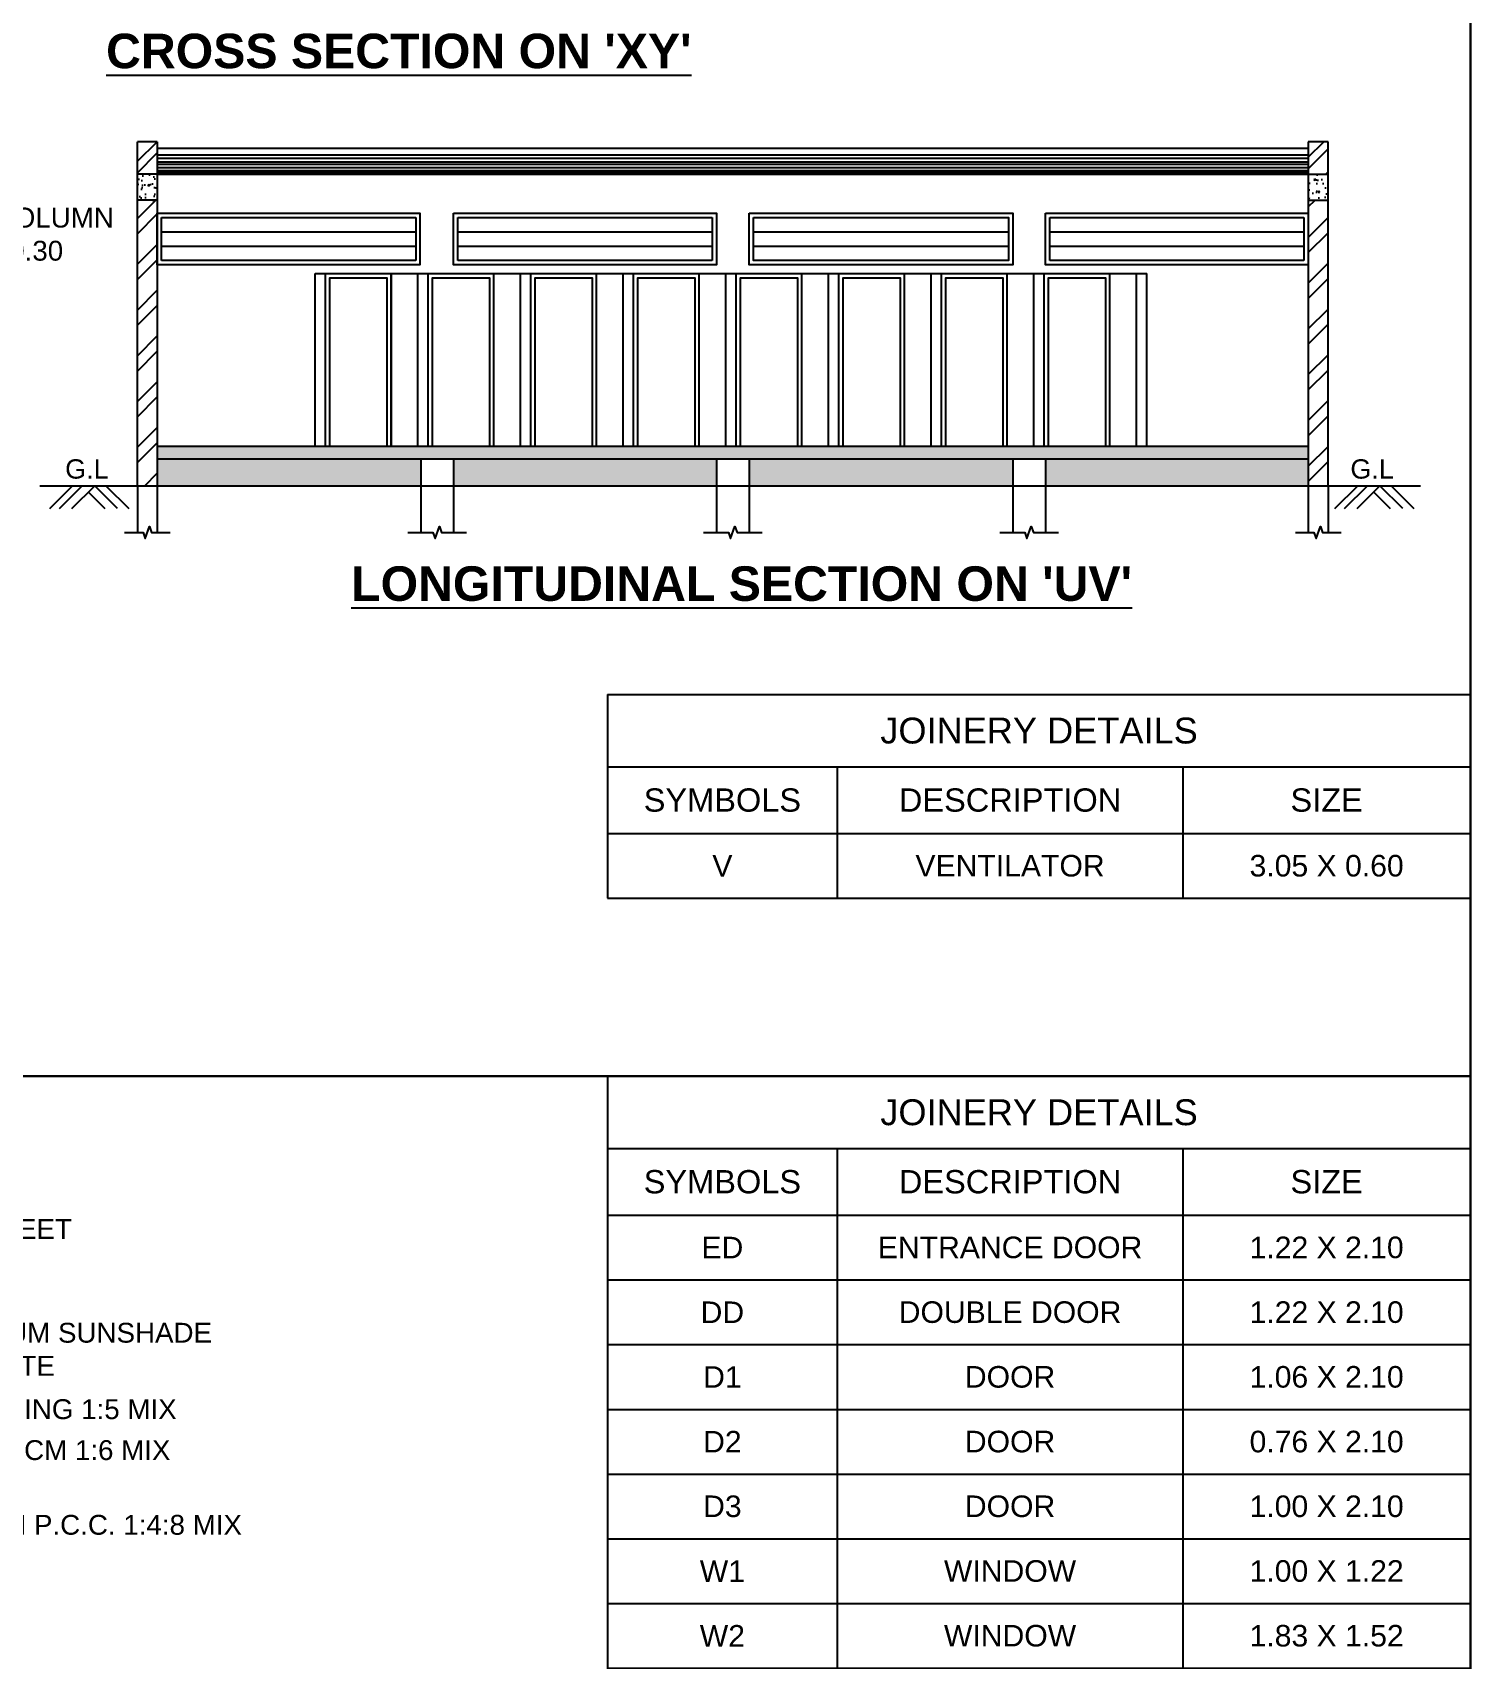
# Model space of a CAD drawing. Header units: metres. Extents: x 3715 to 4596, y 2418 to 2709.
# Drawn here: x 4091.58 to 4108.25, y 2601.88 to 2620.73 of the extents above; entities that cross this region are included whole.
import ezdxf
from ezdxf import colors
from ezdxf.entities.mleader import LeaderData, LeaderLine
from ezdxf.math import Vec2, Vec3

# ---------------------------------------------------------------- set-up
doc = ezdxf.new("R2010")
doc.units = ezdxf.units.M
doc.header["$MEASUREMENT"] = 0
doc.styles.get("Standard").update_dxf_attribs({"font": 'arial.ttf'})
pattern_1 = [(45, (-9541.39944, 1854.95562), (-0.265165043, 0.265165043), []), (45, (-9541.22266, 1854.95562), (-0.265165043, 0.265165043), [])]
pattern_2 = [(45, (-9541.39944, 1854.95562), (-0.198873782, 0.198873782), []), (45, (-9541.26686, 1854.95562), (-0.198873782, 0.198873782), [])]
pattern_3 = [(50, (-9541.39944, 1854.95562), (0.2151780548, -0.0188256405), [0.0225, -0.2475]), (355, (-9541.39944, 1854.95562), (-0.0416254, 0.22565764), [0.018, -0.198]), (100.4514445, (-9541.3815, 1854.95406), (0.173552654, 0.2068319973), [0.0191220576, -0.2103426336]), (46.1842, (-9541.39944, 1855.01562), (0.320172399, -0.049655784), [0.03375, -0.37125]), (96.6356355, (-9541.37276, 1855.0115), (0.280398584, 0.29223558), [0.0286831026, -0.315514128]), (351.184164, (-9541.39944, 1855.01562), (0.2803985835, 0.29223558), [0.027, -0.297]), (21, (-9541.36944, 1855.00062), (0.1790721156, -0.1207856672), [0.0225, -0.2475]), (326, (-9541.36944, 1855.00062), (0.0729945996, 0.2175450135), [0.018, -0.198]), (71.4514447, (-9541.35452, 1854.99056), (0.252066713, 0.096759346), [0.019122057, -0.2103426336]), (37.5, (-9541.39944, 1854.955624), (0.0036479566, 0.09986815615), [0, -0.1956, 0, -0.201, 0, -0.19875]), (7.5, (-9541.39944, 1854.95562), (0.0789208612, 0.1183235136), [0, -0.1146, 0, -0.1911, 0, -0.07575]), (327.5, (-9541.46634, 1854.95562), (0.16014673085, -0.0067664615), [0, -0.075, 0, -0.234, 0, -0.3105]), (317.5, (-9541.49634, 1854.95562), (0.1749558508, 0.0300314947), [0, -0.0975, 0, -0.1554, 0, -0.2205])]

# ---------------------------------------------------------------- blocks, each defined once
blk = doc.blocks.new('*T434')
at = {"color": 0, "linetype": 'ByBlock', "lineweight": -2}
for p, q in [((0, 0), (10, 0)), ((0, 0), (0, -9.86)), ((10, 0), (10, -9.86)), ((0, -0.838), (10, -0.838)), ((2.661, -0.838), (2.661, -9.86)), ((6.667, -0.838), (6.667, -9.86)), ((0, -1.61), (10, -1.61)), ((0, -2.36), (10, -2.36)), ((0, -3.11), (10, -3.11)), ((0, -3.86), (10, -3.86)), ((0, -4.61), (10, -4.61)), ((0, -5.36), (10, -5.36)), ((0, -6.11), (10, -6.11)), ((0, -6.86), (10, -6.86)), ((0, -7.61), (10, -7.61)), ((0, -8.36), (10, -8.36)), ((0, -9.11), (10, -9.11)), ((0, -9.86), (10, -9.86))]:
    blk.add_line(p, q, dxfattribs=at)
at = {"color": 0, "attachment_point": 5}
for s, insert, char_height, width in [('JOINERY DETAILS', (5, -0.419), 0.3, 9.88), ('SYMBOLS', (1.33, -1.224), 0.27, 2.54083), ('DESCRIPTION', (4.664, -1.224), 0.27, 3.88583), ('SIZE', (8.333, -1.224), 0.27, 3.21333), ('ED', (1.33, -1.985), 0.25, 2.54083), ('ENTRANCE DOOR', (4.664, -1.985), 0.25, 3.88583), ('1.22 X 2.10', (8.333, -1.985), 0.25, 3.21333), ('DD', (1.33, -2.735), 0.25, 2.54083), ('DOUBLE DOOR', (4.664, -2.735), 0.25, 3.88583), ('1.22 X 2.10', (8.333, -2.735), 0.25, 3.21333), ('D1', (1.33, -3.485), 0.25, 2.54083), ('DOOR', (4.664, -3.485), 0.25, 3.88583), ('1.06 X 2.10', (8.333, -3.485), 0.25, 3.21333), ('D2', (1.33, -4.235), 0.25, 2.54083), ('DOOR', (4.664, -4.235), 0.25, 3.88583), ('0.76 X 2.10', (8.333, -4.235), 0.25, 3.21333), ('D3', (1.33, -4.985), 0.25, 2.54083), ('DOOR', (4.664, -4.985), 0.25, 3.88583), ('1.00 X 2.10', (8.333, -4.985), 0.25, 3.21333), ('W1', (1.33, -5.735), 0.25, 2.54083), ('WINDOW', (4.664, -5.735), 0.25, 3.88583), ('1.00 X 1.22', (8.333, -5.735), 0.25, 3.21333), ('W2', (1.33, -6.485), 0.25, 2.54083), ('WINDOW', (4.664, -6.485), 0.25, 3.88583), ('1.83 X 1.52', (8.333, -6.485), 0.25, 3.21333), ('GR2', (1.33, -7.235), 0.25, 2.54083), ('FIXED GRILL', (4.664, -7.235), 0.25, 3.88583), ('1.83 X 2.10', (8.333, -7.235), 0.25, 3.21333), ('V', (1.33, -7.985), 0.25, 2.54083), ('VENTILATOR', (4.664, -7.985), 0.25, 3.88583), ('0.90 X 0.60', (8.333, -7.985), 0.25, 3.21333), ('V2', (1.33, -8.735), 0.25, 2.54083), ('VENTILATOR', (4.664, -8.735), 0.25, 3.88583), ('1.83 X 0.60', (8.333, -8.735), 0.25, 3.21333), ('OP', (1.33, -9.485), 0.25, 2.54083), ('OPENING', (4.664, -9.485), 0.25, 3.88583), ('0.90 X 2.10', (8.333, -9.485), 0.25, 3.21333)]:
    blk.add_mtext(s, dxfattribs=dict(at, insert=insert, char_height=char_height, width=width))
blk = doc.blocks.new('*T654')
at = {"color": 0, "linetype": 'ByBlock', "lineweight": -2}
for p, q in [((0, 0), (10, 0)), ((0, 0), (0, -2.36)), ((10, 0), (10, -2.36)), ((0, -0.838), (10, -0.838)), ((2.661, -0.838), (2.661, -2.36)), ((6.667, -0.838), (6.667, -2.36)), ((0, -1.61), (10, -1.61)), ((0, -2.36), (10, -2.36))]:
    blk.add_line(p, q, dxfattribs=at)
at = {"color": 0, "attachment_point": 5}
for s, insert, char_height, width in [('JOINERY DETAILS', (5, -0.419), 0.3, 9.88), ('SYMBOLS', (1.33, -1.224), 0.27, 2.54083), ('DESCRIPTION', (4.664, -1.224), 0.27, 3.88583), ('SIZE', (8.333, -1.224), 0.27, 3.21333), ('V', (1.33, -1.985), 0.25, 2.54083), ('VENTILATOR', (4.664, -1.985), 0.25, 3.88583), ('3.05 X 0.60', (8.333, -1.985), 0.25, 3.21333)]:
    blk.add_mtext(s, dxfattribs=dict(at, insert=insert, char_height=char_height, width=width))

msp = doc.modelspace()

# ---------------------------------------------------------------- hatches: boundary and pattern name
at = {"ltscale": 0.1}
h = msp.add_hatch(dxfattribs=at)
h.set_pattern_fill('ANSI32', color=256, scale=0.75)
h.set_pattern_definition(pattern_2)
h.paths.add_polyline_path([(4092.79974, 2619.0875), (4093.02974, 2619.0875), (4093.02974, 2619.46414), (4092.79974, 2619.46414)])
h = msp.add_hatch(dxfattribs=at)
h.set_pattern_fill('ANSI32', color=256, scale=0.75)
h.set_pattern_definition(pattern_2)
h.paths.add_polyline_path([(4106.36974, 2619.0875), (4106.59974, 2619.0875), (4106.59974, 2619.46414), (4106.36974, 2619.46414)])
h = msp.add_hatch(dxfattribs=at)
h.set_pattern_fill('AR-CONC', color=256, scale=0.03)
h.set_pattern_definition(pattern_3)
h.paths.add_polyline_path([(4092.79974, 2618.7875), (4093.02974, 2618.7875), (4093.02974, 2619.0875), (4092.79974, 2619.0875)])
h = msp.add_hatch(dxfattribs=at)
h.set_pattern_fill('AR-CONC', color=256, scale=0.03)
h.set_pattern_definition(pattern_3)
h.paths.add_polyline_path([(4106.59974, 2619.0875), (4106.36974, 2619.0875), (4106.36974, 2618.7875), (4106.59974, 2618.7875)])
h = msp.add_hatch(dxfattribs=at)
h.set_pattern_fill('ANSI32', color=256)
h.set_pattern_definition(pattern_1)
h.paths.add_polyline_path([(4093.02974, 2618.7875), (4092.79974, 2618.7875), (4092.79974, 2615.4775), (4093.02974, 2615.4775), (4093.02974, 2615.9375)])
h = msp.add_hatch(dxfattribs=at)
h.set_pattern_fill('ANSI32', color=256)
h.set_pattern_definition(pattern_1)
h.paths.add_polyline_path([(4106.59974, 2618.7875), (4106.36974, 2618.7875), (4106.36974, 2615.4775), (4106.59974, 2615.4775)])
h = msp.add_hatch(dxfattribs=at)
h.set_pattern_fill('AR-CONC', color=256, scale=0.04)
h.set_pattern_definition([(50, (-9541.39944, 1854.95562), (0.286904073, -0.025100854), [0.03, -0.33]), (355, (-9541.39944, 1854.95562), (-0.0555005334, 0.3008768535), [0.024, -0.264]), (100.4514445, (-9541.37553, 1854.95353), (0.2314035387, 0.2757759964), [0.025496077, -0.280456845]), (46.1842, (-9541.39944, 1855.03562), (0.426896532, -0.066207712), [0.045, -0.495]), (96.6356355, (-9541.36387, 1855.0301), (0.373864778, 0.38964744), [0.038244137, -0.420685504]), (351.184164, (-9541.39944, 1855.03562), (0.373864778, 0.38964744), [0.036, -0.396]), (21, (-9541.35944, 1855.01562), (0.238762821, -0.1610475563), [0.03, -0.33]), (326, (-9541.35944, 1855.01562), (0.097326133, 0.290060018), [0.024, -0.264]), (71.4514447, (-9541.33954, 1855.0022), (0.3360889507, 0.129012461), [0.025496076, -0.280456845]), (37.5, (-9541.39944, 1854.95562), (0.0048639421, 0.1331575415), [0, -0.2608, 0, -0.268, 0, -0.265]), (7.5, (-9541.39944, 1854.95562), (0.105227815, 0.1577646848), [0, -0.1528, 0, -0.2548, 0, -0.101]), (327.5, (-9541.48864, 1854.95562), (0.2135289745, -0.0090219487), [0, -0.1, 0, -0.312, 0, -0.414]), (317.5, (-9541.52864, 1854.95562), (0.2332744677, 0.040041993), [0, -0.13, 0, -0.2072, 0, -0.294])])
h.paths.add_polyline_path([(4106.36974, 2615.7875), (4106.36974, 2615.9375), (4093.02974, 2615.9375), (4093.02974, 2615.7875)])
h = msp.add_hatch(dxfattribs=at)
h.set_pattern_fill('AR-SAND', color=256, scale=0.07)
h.set_pattern_definition([(37.5, (-9541.39944, 1854.95562), (-0.0044095351, 0.1348776638), [0, -0.1064, 0, -0.119, 0, -0.11375]), (7.5, (-9541.39944, 1854.95562), (0.1238843694, 0.1975502246), [0, -0.0574, 0, -0.0959, 0, -0.03675]), (327.5, (-9541.48554, 1854.95562), (0.2179899303, 0.0003961337), [0, -0.035, 0, -0.126, 0, -0.1645]), (317.5, (-9541.48554, 1854.95562), (0.2104288623, 0.0614372895), [0, -0.0175, 0, -0.0826, 0, -0.0945])])
h.paths.add_polyline_path([(4093.02974, 2615.7875), (4093.02974, 2615.4775), (4096.08474, 2615.4775), (4096.08474, 2615.7875)])
h.paths.add_polyline_path([(4099.50974, 2615.4775), (4099.50974, 2615.7875), (4096.46474, 2615.7875), (4096.46474, 2615.4775)])
h.paths.add_polyline_path([(4102.94474, 2615.4775), (4102.94474, 2615.7875), (4099.88974, 2615.7875), (4099.88974, 2615.4775)])
h.paths.add_polyline_path([(4106.36974, 2615.4775), (4106.36974, 2615.7875), (4103.32474, 2615.7875), (4103.32474, 2615.4775)])

# ---------------------------------------------------------------- linework, layer by layer
for p, q in [((4092.79974, 2615.4775), (4092.79974, 2619.46414)), ((4093.02974, 2619.46414), (4092.79974, 2619.46414)), ((4093.02974, 2619.46414), (4093.02974, 2615.9375)), ((4106.36974, 2619.46414), (4106.36974, 2615.4775)), ((4106.59974, 2619.46414), (4106.36974, 2619.46414)), ((4106.59974, 2615.4775), (4106.59974, 2619.46414)), ((4093.02974, 2619.3875), (4106.36974, 2619.3875)), ((4093.02974, 2619.31322), (4106.36974, 2619.31322)), ((4093.02974, 2619.27288), (4106.36974, 2619.27288)), ((4093.02974, 2619.23065), (4106.36974, 2619.23065)), ((4093.02974, 2619.0875), (4092.79974, 2619.0875)), ((4093.02974, 2619.2025), (4106.36974, 2619.2025)), ((4093.02974, 2619.16664), (4106.36974, 2619.16664)), ((4093.02974, 2619.13192), (4106.36974, 2619.13192)), ((4093.02974, 2619.10659), (4106.36974, 2619.10659)), ((4093.02974, 2619.0875), (4106.36974, 2619.0875)), ((4106.36974, 2619.0875), (4106.59974, 2619.0875)), ((4093.02974, 2618.7875), (4092.79974, 2618.7875)), ((4106.36974, 2618.7875), (4106.59974, 2618.7875)), ((4093.07974, 2618.5875), (4096.02474, 2618.5875)), ((4093.07974, 2618.0875), (4093.07974, 2618.5875)), ((4096.02474, 2618.5875), (4096.02474, 2618.0875)), ((4096.51474, 2618.5875), (4099.45974, 2618.5875)), ((4096.51474, 2618.0875), (4096.51474, 2618.5875)), ((4099.45974, 2618.5875), (4099.45974, 2618.0875)), ((4103.37474, 2618.5875), (4106.31974, 2618.5875)), ((4103.37474, 2618.0875), (4103.37474, 2618.5875)), ((4106.31974, 2618.5875), (4106.31974, 2618.0875)), ((4093.07974, 2618.42084), (4096.02474, 2618.42084)), ((4096.51474, 2618.42084), (4099.45974, 2618.42084)), ((4099.93974, 2618.42084), (4102.89474, 2618.42084)), ((4103.37474, 2618.42084), (4106.31974, 2618.42084)), ((4093.07974, 2618.25417), (4096.02474, 2618.25417)), ((4096.51474, 2618.25417), (4099.45974, 2618.25417)), ((4099.93974, 2618.25417), (4102.89474, 2618.25417)), ((4103.37474, 2618.25417), (4106.31974, 2618.25417)), ((4096.02474, 2618.0875), (4093.07974, 2618.0875)), ((4094.85974, 2617.9375), (4104.49974, 2617.9375)), ((4094.85974, 2615.9375), (4094.85974, 2617.9375)), ((4094.97974, 2615.9375), (4094.97974, 2617.9375)), ((4095.73974, 2615.9375), (4095.73974, 2617.9375)), ((4096.04974, 2615.9375), (4096.04974, 2617.9375)), ((4096.16974, 2615.9375), (4096.16974, 2617.9375)), ((4099.45974, 2618.0875), (4096.51474, 2618.0875)), ((4096.92974, 2615.9375), (4096.92974, 2617.9375)), ((4097.23974, 2615.9375), (4097.23974, 2617.9375)), ((4097.35974, 2615.9375), (4097.35974, 2617.9375)), ((4098.11974, 2615.9375), (4098.11974, 2617.9375)), ((4098.42974, 2615.9375), (4098.42974, 2617.9375)), ((4098.54974, 2615.9375), (4098.54974, 2617.9375)), ((4099.30974, 2615.9375), (4099.30974, 2617.9375)), ((4099.61974, 2615.9375), (4099.61974, 2617.9375)), ((4099.73974, 2615.9375), (4099.73974, 2617.9375)), ((4100.49974, 2615.9375), (4100.49974, 2617.9375)), ((4100.80974, 2615.9375), (4100.80974, 2617.9375)), ((4100.92974, 2615.9375), (4100.92974, 2617.9375)), ((4101.68974, 2615.9375), (4101.68974, 2617.9375)), ((4101.99974, 2615.9375), (4101.99974, 2617.9375)), ((4102.11974, 2615.9375), (4102.11974, 2617.9375)), ((4102.87974, 2615.9375), (4102.87974, 2617.9375)), ((4103.18974, 2615.9375), (4103.18974, 2617.9375)), ((4103.30974, 2615.9375), (4103.30974, 2617.9375)), ((4106.31974, 2618.0875), (4103.37474, 2618.0875)), ((4104.06974, 2615.9375), (4104.06974, 2617.9375)), ((4104.37974, 2615.9375), (4104.37974, 2617.9375)), ((4104.49974, 2615.9375), (4104.49974, 2617.9375)), ((4093.02974, 2615.9375), (4106.36974, 2615.9375)), ((4093.02974, 2615.9375), (4093.02974, 2615.4775)), ((4093.02974, 2615.7875), (4106.36974, 2615.7875)), ((4096.08474, 2615.7875), (4096.08474, 2615.4775)), ((4096.46474, 2615.7875), (4096.46474, 2615.4775)), ((4099.50974, 2615.7875), (4099.50974, 2615.4775)), ((4099.88974, 2615.7875), (4099.88974, 2615.4775)), ((4102.94474, 2615.7875), (4102.94474, 2615.4775)), ((4103.32474, 2615.7875), (4103.32474, 2615.4775)), ((4091.66687, 2615.4775), (4107.67061, 2615.4775)), ((4092.79974, 2615.4775), (4092.79974, 2614.9355)), ((4093.02974, 2615.4775), (4093.02974, 2614.9355)), ((4096.08474, 2615.4775), (4096.08474, 2614.9355)), ((4096.46474, 2615.4775), (4096.46474, 2614.9355)), ((4099.50974, 2615.4775), (4099.50974, 2614.9355)), ((4099.88974, 2615.4775), (4099.88974, 2614.9355)), ((4102.94474, 2615.4775), (4102.94474, 2614.9355)), ((4103.32474, 2615.4775), (4103.32474, 2614.9355)), ((4106.36974, 2615.4775), (4106.36974, 2614.9355)), ((4106.59974, 2615.4775), (4106.59974, 2614.9355))]:
    msp.add_line(p, q, dxfattribs=at)
at = {"lineweight": 25}
for p, q in [((4092.04796, 2615.4775), (4091.77969, 2615.20923)), ((4092.15946, 2615.4775), (4091.89119, 2615.20923)), ((4092.43494, 2615.4775), (4092.69915, 2615.21329)), ((4106.94324, 2615.4775), (4106.67497, 2615.20923)), ((4107.05474, 2615.4775), (4106.78647, 2615.20923)), ((4107.33022, 2615.4775), (4107.59443, 2615.21329)), ((4092.23237, 2615.4046), (4092.42368, 2615.21329)), ((4107.12765, 2615.4046), (4107.31896, 2615.21329))]:
    msp.add_line(p, q, dxfattribs=at)
at = {"ltscale": 0.1}
for points in [[(4030.44487, 2583.79552), (4108.24936, 2583.79552), (4108.24936, 2648.64345), (4030.44487, 2648.64345)], [(4093.02974, 2618.6375), (4096.07474, 2618.6375), (4096.07474, 2618.0375), (4093.02974, 2618.0375)], [(4096.46474, 2618.6375), (4099.50974, 2618.6375), (4099.50974, 2618.0375), (4096.46474, 2618.0375)], [(4099.88974, 2618.6375), (4102.94474, 2618.6375), (4102.94474, 2618.0375), (4099.88974, 2618.0375)], [(4099.93974, 2618.5875), (4102.89474, 2618.5875), (4102.89474, 2618.0875), (4099.93974, 2618.0875)], [(4103.32474, 2618.6375), (4106.36974, 2618.6375), (4106.36974, 2618.0375), (4103.32474, 2618.0375)]]:
    msp.add_lwpolyline(points, close=True, dxfattribs=at)
for points in [[(4108.24936, 2608.63371), (4073.32391, 2608.63371), (4073.32391, 2627.25568), (4108.24936, 2627.25568)], [(4098.24936, 2591.79552), (4064.48112, 2591.79552), (4064.48112, 2608.63371), (4098.24936, 2608.63371)]]:
    msp.add_lwpolyline(points, close=True)
for points in [[(4094.97974, 2615.9375), (4094.97974, 2617.9375), (4095.73974, 2617.9375), (4095.73974, 2615.9375)], [(4095.02974, 2615.9375), (4095.02974, 2617.8875), (4095.68974, 2617.8875), (4095.68974, 2615.9375)], [(4096.21974, 2615.9375), (4096.21974, 2617.8875), (4096.87974, 2617.8875), (4096.87974, 2615.9375)], [(4097.40974, 2615.9375), (4097.40974, 2617.8875), (4098.06974, 2617.8875), (4098.06974, 2615.9375)], [(4098.59974, 2615.9375), (4098.59974, 2617.8875), (4099.25974, 2617.8875), (4099.25974, 2615.9375)], [(4099.78974, 2615.9375), (4099.78974, 2617.8875), (4100.44974, 2617.8875), (4100.44974, 2615.9375)], [(4100.97974, 2615.9375), (4100.97974, 2617.8875), (4101.63974, 2617.8875), (4101.63974, 2615.9375)], [(4102.16974, 2615.9375), (4102.16974, 2617.8875), (4102.82974, 2617.8875), (4102.82974, 2615.9375)], [(4103.35974, 2615.9375), (4103.35974, 2617.8875), (4104.01974, 2617.8875), (4104.01974, 2615.9375)]]:
    msp.add_lwpolyline(points, dxfattribs=at)
at = {"lineweight": 25}
for points in [[(4092.56949, 2615.21329), (4092.30527, 2615.4775), (4092.037, 2615.20923)], [(4107.46477, 2615.21329), (4107.20055, 2615.4775), (4106.93228, 2615.20923)]]:
    msp.add_lwpolyline(points, dxfattribs=at)
at = {"linetype": 'Continuous', "ltscale": 0.1}
for points in [[(4092.64974, 2614.9355), (4092.86474, 2614.9355), (4092.88974, 2614.86681), (4092.93974, 2615.00419), (4092.96474, 2614.9355), (4093.17974, 2614.9355)], [(4095.93474, 2614.9355), (4096.22474, 2614.9355), (4096.24974, 2614.86681), (4096.29974, 2615.00419), (4096.32474, 2614.9355), (4096.61474, 2614.9355)], [(4099.35974, 2614.9355), (4099.64974, 2614.9355), (4099.67474, 2614.86681), (4099.72474, 2615.00419), (4099.74974, 2614.9355), (4100.03974, 2614.9355)], [(4102.79474, 2614.9355), (4103.08474, 2614.9355), (4103.10974, 2614.86681), (4103.15974, 2615.00419), (4103.18474, 2614.9355), (4103.47474, 2614.9355)], [(4106.21974, 2614.9355), (4106.43474, 2614.9355), (4106.45974, 2614.86681), (4106.50974, 2615.00419), (4106.53474, 2614.9355), (4106.74974, 2614.9355)]]:
    msp.add_lwpolyline(points, dxfattribs=at)

# ---------------------------------------------------------------- block references
for name, p in [('*T654', (4098.24936, 2613.05701)), ('*T434', (4098.24936, 2608.63371))]:
    msp.add_blockref(name, p)

# ---------------------------------------------------------------- texts
at = {"lineweight": 25}
for p in [(4091.96229, 2615.55984), (4106.85757, 2615.55984)]:
    msp.add_text('G.L', height=0.223783, dxfattribs=at).set_placement(p)
at = {"char_height": 0.4, "attachment_point": 1}
for s, width, heights, insert in [("{\\fArial|b1|i0|c0|p34;\\LCROSS SECTION ON 'XY'}", 8.4841089, [0.85677], (4092.43676, 2620.71576)), ("{\\fArial|b1|i0|c0|p34;\\LLONGITUDINAL SECTION ON 'UV'}", 11.4783435, [0.84526], (4095.27716, 2614.54307))]:
    msp.add_mtext_dynamic_manual_height_columns(s, width=width, gutter_width=1, heights=heights, dxfattribs=dict(at, insert=insert))

# ---------------------------------------------------------------- leaders
ml = msp.add_multileader_mtext('Standard')
ml.set_content('RCC COLUMN \\P0.23 x 0.30', color=256)
ml.set_leader_properties()
ml.build(insert=Vec2(0, 0))
ml.multileader.update_dxf_attribs({"text_left_attachment_type": 2, "dogleg_length": 0.36, "arrow_head_size": 0.23})
ctx = ml.context
ctx.base_point, ctx.char_height, ctx.arrow_head_size, ctx.landing_gap_size, ctx.plane_origin = Vec3(4090.25945, 2618.38798), 0.23, 0.23, 0.09, Vec3(4089.93411, 2617.81898)
ctx.left_attachment = 2
notes = []
notes.append((ctx, [(0, (1, 1, 0), (4089.89945, 2618.38798), (1, 0), 0.36, [(0, [(4089.8894, 2617.69544)], 0, [])])]))
ctx.mtext.insert, ctx.mtext.flow_direction = Vec3(4090.34945, 2618.69919), 5
ml = msp.add_multileader_mtext('Standard')
ml.set_content('{\\fArial Baltic|b0|i0|c0|p34;GALVALUME SHEET}', color=256)
ml.set_leader_properties()
ml.build(insert=Vec2(0, 0))
ml.multileader.update_dxf_attribs({"text_left_attachment_type": 2, "text_right_attachment_type": 6, "dogleg_length": 0.36, "arrow_head_size": 0.3})
ctx = ml.context
ctx.base_point, ctx.char_height, ctx.arrow_head_size, ctx.landing_gap_size, ctx.plane_origin = Vec3(4088.82633, 2606.86021), 0.23, 0.3, 0.09, Vec3(4093.73847, 2607.70423)
ctx.left_attachment, ctx.right_attachment = 2, 6
notes.append((ctx, [(0, (1, 1, 0), (4088.33388, 2606.86021), (1, 0), 0.49245, [(0, [(4087.18235, 2606.48776)], 0, [])])]))
ctx.mtext.insert, ctx.mtext.width, ctx.mtext.flow_direction = Vec3(4088.91633, 2606.97913), 9.2009935, 5
ml = msp.add_multileader_mtext('Standard')
ml.set_content('{\\fArial Baltic|b0|i0|c0|p34;RAFTER}', color=256)
ml.set_leader_properties()
ml.build(insert=Vec2(0, 0))
ml.multileader.update_dxf_attribs({"text_left_attachment_type": 2, "text_right_attachment_type": 6, "dogleg_length": 0.36, "arrow_head_size": 0.3})
ctx = ml.context
ctx.base_point, ctx.char_height, ctx.arrow_head_size, ctx.landing_gap_size, ctx.plane_origin = Vec3(4088.82633, 2606.30192), 0.23, 0.3, 0.09, Vec3(4093.73847, 2607.51809)
ctx.left_attachment, ctx.right_attachment = 2, 6
notes.append((ctx, [(0, (1, 1, 0), (4088.33388, 2606.30192), (1, 0), 0.49245, [(0, [(4087.05591, 2606.42674)], 0, [])])]))
ctx.mtext.insert, ctx.mtext.width, ctx.mtext.flow_direction = Vec3(4088.91633, 2606.41692), 9.2009935, 5
ml = msp.add_multileader_mtext('Standard')
ml.set_content('{\\fArial Baltic|b0|i0|c0|p34;R.C.C.LINTEL CUM SUNSHADE\\PIN M20 CONCRETE}', color=256)
ml.set_leader_properties()
ml.build(insert=Vec2(0, 0))
ml.multileader.update_dxf_attribs({"text_left_attachment_type": 2, "text_right_attachment_type": 6, "dogleg_length": 0.36, "arrow_head_size": 0.3})
ctx = ml.context
ctx.base_point, ctx.char_height, ctx.arrow_head_size, ctx.landing_gap_size, ctx.plane_origin = Vec3(4088.82633, 2605.46367), 0.23, 0.3, 0.09, Vec3(4093.73847, 2606.77151)
ctx.left_attachment, ctx.right_attachment = 2, 6
notes.append((ctx, [(0, (1, 1, 0), (4088.33388, 2605.46367), (1, 0), 0.49245, [(0, [(4087.64589, 2605.96909)], 0, [])])]))
ctx.mtext.insert, ctx.mtext.width, ctx.mtext.flow_direction = Vec3(4088.91633, 2605.7763), 9.2009935, 5
ml = msp.add_multileader_mtext('Standard')
ml.set_content('PLASTERING USING 1:5 MIX', color=256)
ml.set_leader_properties()
ml.build(insert=Vec2(0, 0))
ml.multileader.update_dxf_attribs({"text_right_attachment_type": 6, "dogleg_length": 0.36, "arrow_head_size": 0.3})
ctx = ml.context
ctx.base_point, ctx.char_height, ctx.arrow_head_size, ctx.landing_gap_size, ctx.plane_origin = Vec3(4088.82633, 2604.77365), 0.23, 0.3, 0.09, Vec3(4095.27265, 2605.58361)
ctx.right_attachment = 6
notes.append((ctx, [(0, (1, 1, 0), (4088.33388, 2604.77365), (1, 0), 0.49245, [(0, [(4087.64589, 2604.43529)], 0, [])])]))
ctx.mtext.insert, ctx.mtext.width, ctx.mtext.flow_direction = Vec3(4088.91633, 2604.89061), 5.5153001, 5
ml = msp.add_multileader_mtext('Standard')
ml.set_content('{\\fArial|b0|i0|c186|p34;BRICK WORK IN CM 1:}6 MIX', color=256)
ml.set_leader_properties()
ml.build(insert=Vec2(0, 0))
ml.multileader.update_dxf_attribs({"text_right_attachment_type": 6, "dogleg_length": 0.36, "arrow_head_size": 0.3})
ctx = ml.context
ctx.base_point, ctx.char_height, ctx.arrow_head_size, ctx.landing_gap_size, ctx.plane_origin = Vec3(4088.82633, 2604.29936), 0.23, 0.3, 0.09, Vec3(4095.27265, 2605.10074)
ctx.right_attachment = 6
notes.append((ctx, [(0, (1, 1, 0), (4088.33388, 2604.29936), (1, 0), 0.49245, [(0, [(4087.64589, 2603.67777)], 0, [])])]))
ctx.mtext.insert, ctx.mtext.width, ctx.mtext.flow_direction = Vec3(4088.91633, 2604.41633), 5.5153001, 5
ml = msp.add_multileader_mtext('Standard')
ml.set_content('{\\fArial Baltic|b0|i0|c186|p34;FLOOR\\fArial Baltic|b0|i0|c0|p34; FINISH }', color=256)
ml.set_leader_properties()
ml.build(insert=Vec2(0, 0))
ml.multileader.update_dxf_attribs({"text_right_attachment_type": 6, "dogleg_length": 0.36, "arrow_head_size": 0.3})
ctx = ml.context
ctx.base_point, ctx.char_height, ctx.arrow_head_size, ctx.landing_gap_size, ctx.plane_origin = Vec3(4088.83388, 2603.86528), 0.23, 0.3, 0.09, Vec3(4093.80913, 2604.9428)
ctx.right_attachment = 6
notes.append((ctx, [(0, (1, 1, 0), (4088.33388, 2603.86528), (1, 0), 0.5, [(0, [(4086.83547, 2602.99302)], 0, [])])]))
ctx.mtext.insert, ctx.mtext.width, ctx.mtext.flow_direction = Vec3(4088.92388, 2603.98224), 9.2009935, 5
ml = msp.add_multileader_mtext('Standard')
ml.set_content('{\\fArial Baltic|b0|i0|c186|p34;FLOORING WITH P.C.C. 1:\\fArial Baltic|b0|i0|c0|p34;4\\fArial Baltic|b0|i0|c186|p34;:\\fArial Baltic|b0|i0|c0|p34;8 MIX}', color=256)
ml.set_leader_properties()
ml.build(insert=Vec2(0, 0))
ml.multileader.update_dxf_attribs({"text_right_attachment_type": 6, "dogleg_length": 0.36, "arrow_head_size": 0.3})
ctx = ml.context
ctx.base_point, ctx.char_height, ctx.arrow_head_size, ctx.landing_gap_size, ctx.plane_origin = Vec3(4088.83388, 2603.4334), 0.23, 0.3, 0.09, Vec3(4093.43874, 2604.26163)
ctx.right_attachment = 6
notes.append((ctx, [(0, (1, 1, 0), (4088.33388, 2603.4334), (1, 0), 0.5, [(0, [(4087.2541, 2602.93291)], 0, [])])]))
ctx.mtext.insert, ctx.mtext.width, ctx.mtext.flow_direction = Vec3(4088.92388, 2603.55036), 9.2009935, 5
ml = msp.add_multileader_mtext('Standard')
ml.set_content('{\\fArial Baltic|b0|i0|c0|p34;EARTH FILLING}', color=256)
ml.set_leader_properties()
ml.build(insert=Vec2(0, 0))
ml.multileader.update_dxf_attribs({"text_right_attachment_type": 6, "dogleg_length": 0.36, "arrow_head_size": 0.3})
ctx = ml.context
ctx.base_point, ctx.char_height, ctx.arrow_head_size, ctx.landing_gap_size, ctx.plane_origin = Vec3(4088.83388, 2603.0247), 0.23, 0.3, 0.09, Vec3(4093.43874, 2603.99081)
ctx.right_attachment = 6
notes.append((ctx, [(0, (1, 1, 0), (4088.33388, 2603.0247), (1, 0), 0.5, [(0, [(4087.2541, 2602.66208)], 0, [])])]))
ctx.mtext.insert, ctx.mtext.width, ctx.mtext.flow_direction = Vec3(4088.92388, 2603.14166), 9.2009935, 5
for ctx, leaders in notes:
    for number, flags, end, landing, length, lines in leaders:
        leader = LeaderData()
        leader.index, (leader.has_last_leader_line, leader.has_dogleg_vector, leader.attachment_direction) = number, flags
        leader.last_leader_point, leader.dogleg_vector, leader.dogleg_length = Vec3(end), Vec3(landing), length
        for number, points, colour, breaks in lines:
            line = LeaderLine()
            line.index, line.vertices, line.color, line.breaks = number, Vec3.list(points), colors.encode_raw_color(colour), breaks
            leader.lines.append(line)
        ctx.leaders.append(leader)

doc.saveas('drawing.dxf')
